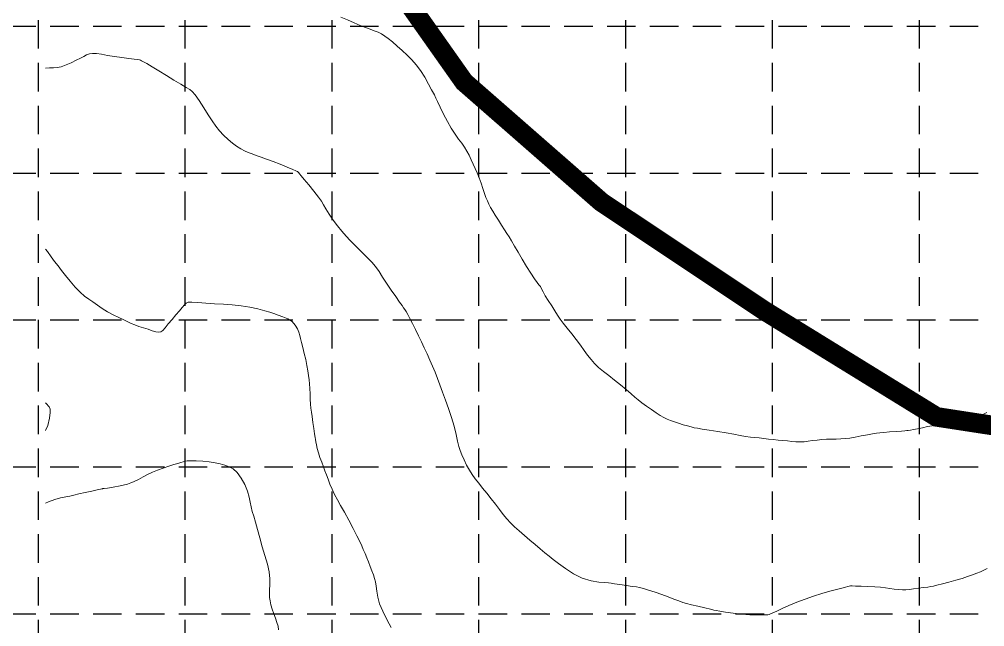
# Model space of a CAD drawing. Header units: inches. Extents: x 45655 to 51424, y 20024 to 23633.
# Drawn here: x 47358 to 47949, y 20831 to 21203 of the extents above; entities that cross this region are included whole.
import ezdxf

# ---------------------------------------------------------------- set-up
doc = ezdxf.new("R2010")
doc.units = ezdxf.units.IN
doc.header["$MEASUREMENT"] = 0
doc.linetypes.add('DASHED2', pattern=[0.375, 0.25, -0.125])
doc.linetypes.add('HIDDEN', pattern=[0.375, 0.25, -0.125])
doc.layers.add('100-Yr Floodplain', color=5, linetype='DASHED2', lineweight=60)
doc.layers.add('CTR', color=43, linetype='Continuous', lineweight=9)
doc.layers.add('FLOOD PLANE', color=120, linetype='Continuous')
doc.layers.add('GRID', color=254, linetype='HIDDEN')

msp = doc.modelspace()

# ---------------------------------------------------------------- linework, layer by layer
at = {"layer": '100-Yr Floodplain', "color": 4, "const_width": 12, "flags": 128}
msp.add_lwpolyline([(50192.23, 20539.76), (50189.91, 20570.65), (50172.63, 20620.53), (50129.08, 20742.96), (50097.28, 20814.46), (50035.67, 20859.14), (49982.02, 20892.91), (49912.46, 20934.61), (49867.74, 20960.43), (49827, 20994.19), (49736.58, 21034.91), (49695.84, 21061.72), (49672.99, 21088.53), (49650.69, 21126.09), (49618.9, 21170.77), (49570.21, 21255.18), (49529.47, 21322.71), (49504.63, 21370.37), (49451.96, 21421.01), (49404.27, 21468.68), (49385.39, 21497.48), (49374.46, 21526.27), (49355.58, 21543.16), (49326.76, 21558.05), (49314.84, 21570.96), (49302.45, 21598.68), (49297.33, 21617.24), (49283.87, 21633.89), (49260.17, 21702.39), (49252.48, 21718.4), (49195.32, 21798.2), (49166.49, 21844.3), (49126.13, 21908.97), (49096.66, 21955.7), (49080, 21986.43), (49039.64, 22019.09), (49012.51, 22022.86), (49000.22, 22017.59), (48989.69, 21984.27), (48980.92, 21907.1), (48973.9, 21847.47), (48966.88, 21807.14), (48931.78, 21728.21), (48907.21, 21663.32), (48894.93, 21580.89), (48854.56, 21494.96), (48826.48, 21442.34), (48770.32, 21394.99), (48701.88, 21342.37), (48654.49, 21303.79), (48496.55, 21258.19), (48351.66, 21204.72), (48241.1, 21146.84), (48167.39, 21083.7), (48076.13, 21011.8), (48041.03, 20983.74), (47986.63, 20953.92), (47965.57, 20952.17), (47919.94, 20959.18), (47814.65, 21024.08), (47714.61, 21090.72), (47630.37, 21164.38), (47588.26, 21224.01), (47547.89, 21292.41), (47530.34, 21301.18), (47488.22, 21292.41), (47461.9, 21283.64), (47428.56, 21278.38), (47373.93, 21285.2)], dxfattribs=at)
at = {"layer": 'CTR'}
for points, elevation in [([(47661.21, 21063.82), (47659.38, 21066.99), (47657.92, 21069.45), (47656.61, 21071.57), (47655.16, 21073.86), (47653.34, 21076.64), (47651.36, 21079.7), (47649.47, 21082.67), (47647.9, 21085.25), (47646.61, 21087.49), (47645.55, 21089.53), (47644.65, 21091.5), (47643.79, 21093.63), (47642.9, 21096.13), (47641.88, 21099.15), (47640.76, 21102.45), (47639.58, 21105.69), (47638.38, 21108.62), (47637.18, 21111.32), (47635.96, 21113.98), (47634.74, 21116.73), (47633.48, 21119.47), (47632.11, 21122.06), (47630.62, 21124.45), (47628.94, 21126.82), (47627.03, 21129.42), (47624.88, 21132.47), (47622.53, 21136.02), (47620.11, 21140.1), (47617.73, 21144.58), (47615.61, 21148.9), (47614.01, 21152.35), (47613.07, 21154.43), (47612.63, 21155.47), (47612.42, 21155.97), (47612.14, 21156.47), (47611.57, 21157.49), (47610.44, 21159.57), (47608.61, 21163.02), (47606.25, 21167.24), (47603.66, 21171.42), (47601.05, 21174.94), (47598.38, 21177.94), (47595.53, 21180.74), (47592.44, 21183.6), (47589.32, 21186.39), (47586.43, 21188.89), (47583.94, 21190.94), (47581.77, 21192.55), (47579.71, 21193.81), (47577.61, 21194.82), (47575.35, 21195.72), (47572.82, 21196.64), (47569.96, 21197.75), (47566.69, 21199.06), (47562.98, 21200.63), (47558.9, 21202.41), (47554.92, 21204.19)], 582), ([(47951.03, 20866.2), (47948.95, 20865.17), (47946.84, 20864.23), (47944.55, 20863.34), (47941.97, 20862.39), (47938.98, 20861.35), (47935.56, 20860.22), (47931.71, 20859.06), (47927.52, 20857.88), (47923.49, 20856.82), (47920.19, 20855.99), (47918, 20855.47), (47916.37, 20855.16), (47914.53, 20854.89), (47911.94, 20854.54), (47908.87, 20854.15), (47905.89, 20853.76), (47903.4, 20853.45), (47901.2, 20853.24), (47899.03, 20853.2), (47896.63, 20853.35), (47894.04, 20853.65), (47891.36, 20854.01), (47888.61, 20854.4), (47885.59, 20854.77), (47882.04, 20855.08), (47877.84, 20855.31), (47873.64, 20855.45), (47870.22, 20855.54), (47868.17, 20855.58), (47867.11, 20855.55), (47866.43, 20855.44), (47865.59, 20855.23), (47864.21, 20854.86), (47861.98, 20854.28), (47858.67, 20853.44), (47854.47, 20852.35), (47849.69, 20850.99), (47844.57, 20849.39), (47839.35, 20847.57), (47834.24, 20845.61), (47829.46, 20843.57), (47825.27, 20841.67), (47821.96, 20840.11), (47819.69, 20839.06), (47818.26, 20838.45), (47817.33, 20838.12), (47816.55, 20837.94), (47815.38, 20837.85), (47813.31, 20837.81), (47809.95, 20837.82), (47805.54, 20837.93), (47800.52, 20838.26), (47795.33, 20838.83), (47790.62, 20839.5), (47787.02, 20840.08), (47784.89, 20840.46), (47783.38, 20840.77), (47781.3, 20841.26), (47777.87, 20842.09), (47773.7, 20843.09), (47769.77, 20844.06), (47766.77, 20844.82), (47764.37, 20845.51), (47761.91, 20846.37), (47758.91, 20847.53), (47755.39, 20848.91), (47751.48, 20850.39), (47747.38, 20851.81), (47743.49, 20853.06), (47740.27, 20854.01), (47737.96, 20854.6), (47735.96, 20854.97), (47733.43, 20855.34), (47729.84, 20855.87), (47725.9, 20856.45), (47722.57, 20856.94), (47720.47, 20857.24), (47718.88, 20857.41), (47716.67, 20857.6), (47713, 20857.94), (47708.2, 20858.77), (47702.84, 20860.41), (47697.46, 20863.06), (47692.49, 20866.22), (47688.28, 20869.26), (47685.06, 20871.7), (47682.46, 20873.75), (47679.93, 20875.83), (47677.08, 20878.23), (47673.94, 20880.9), (47670.62, 20883.72), (47667.3, 20886.53), (47664.11, 20889.29), (47661.22, 20891.9), (47658.73, 20894.34), (47656.48, 20896.79), (47654.3, 20899.43), (47652, 20902.4), (47649.57, 20905.65), (47647, 20909.01), (47644.34, 20912.35), (47641.72, 20915.55), (47639.31, 20918.51), (47637.2, 20921.2), (47635.34, 20923.78), (47633.61, 20926.55), (47631.93, 20929.66), (47630.37, 20932.88), (47629.05, 20935.87), (47628.05, 20938.48), (47627.22, 20941.09), (47626.39, 20944.27), (47625.42, 20948.44), (47624.21, 20953.39), (47622.71, 20958.76), (47620.9, 20964.21), (47618.97, 20969.5), (47617.13, 20974.4), (47615.54, 20978.75), (47614.11, 20982.71), (47612.68, 20986.47), (47611.11, 20990.23), (47609.43, 20994.01), (47607.72, 20997.74), (47605.99, 21001.43), (47604.23, 21005.13), (47602.41, 21008.88), (47600.53, 21012.72), (47598.71, 21016.37), (47597.09, 21019.52), (47595.83, 21021.92), (47594.85, 21023.69), (47594.05, 21024.99), (47593.32, 21026.07), (47592.36, 21027.42), (47590.82, 21029.56), (47588.5, 21032.84), (47585.71, 21036.86), (47582.92, 21041.04), (47580.45, 21044.86), (47578.24, 21048.26), (47576.09, 21051.27), (47573.84, 21053.92), (47571.45, 21056.38), (47568.89, 21058.87), (47566.17, 21061.54), (47563.39, 21064.34), (47560.65, 21067.17), (47558.04, 21069.98), (47555.48, 21072.93), (47552.88, 21076.17), (47550.19, 21079.8), (47547.66, 21083.43), (47545.61, 21086.62), (47544.18, 21089.06), (47542.89, 21091.25), (47541.09, 21093.9), (47538.34, 21097.44), (47535.21, 21101.29), (47532.43, 21104.63), (47530.59, 21106.83), (47529.57, 21108.07), (47529.05, 21108.72), (47528.75, 21109.11), (47528.56, 21109.34), (47528.41, 21109.47), (47528.15, 21109.59), (47527.32, 21109.92), (47525.38, 21110.72), (47521.99, 21112.15), (47517.72, 21113.92), (47513.29, 21115.68), (47509.34, 21117.13), (47505.95, 21118.31), (47503.01, 21119.32), (47500.45, 21120.27), (47498.11, 21121.24), (47495.83, 21122.29), (47493.45, 21123.49), (47490.97, 21124.95), (47488.37, 21126.79), (47485.68, 21129.09), (47483.01, 21131.71), (47480.51, 21134.5), (47478.26, 21137.35), (47476.05, 21140.48), (47473.61, 21144.19), (47470.79, 21148.57), (47467.93, 21152.96), (47465.51, 21156.48), (47463.79, 21158.56), (47462.23, 21159.79), (47460.07, 21161.03), (47456.76, 21162.97), (47452.55, 21165.49), (47447.91, 21168.32), (47443.29, 21171.13), (47439.13, 21173.67), (47435.87, 21175.62), (47433.8, 21176.81), (47432.63, 21177.41), (47432.6, 21177.42), (47431.98, 21177.69), (47431.38, 21177.91), (47430.33, 21178.14), (47428.27, 21178.42), (47424.86, 21178.81), (47420.56, 21179.31), (47416.03, 21179.95), (47411.83, 21180.69), (47408.14, 21181.4), (47405.09, 21181.85), (47402.71, 21181.92), (47400.78, 21181.61), (47399.05, 21180.98), (47397.25, 21180.09), (47395.18, 21178.97), (47392.67, 21177.65), (47389.65, 21176.18), (47386.44, 21174.8), (47383.47, 21173.75), (47381.01, 21173.21), (47378.77, 21173.04), (47376.28, 21172.99), (47373.93, 21172.92)], 584), ([(47950.69, 20961.93), (47947.89, 20960.39), (47944.88, 20958.93), (47941.97, 20957.6), (47939.31, 20956.42), (47936.66, 20955.47), (47933.67, 20954.83), (47930.15, 20954.51), (47926.5, 20954.44), (47923.35, 20954.43), (47921.08, 20954.36), (47919.23, 20954.15), (47917.16, 20953.77), (47914.43, 20953.18), (47911.32, 20952.51), (47908.32, 20951.88), (47905.86, 20951.39), (47903.97, 20951.06), (47902.63, 20950.85), (47901.66, 20950.75), (47900.5, 20950.67), (47898.47, 20950.52), (47895.13, 20950.25), (47891.18, 20949.91), (47887.61, 20949.61), (47885.1, 20949.4), (47883.09, 20949.18), (47880.76, 20948.81), (47877.52, 20948.2), (47873.73, 20947.47), (47870, 20946.76), (47866.77, 20946.22), (47863.93, 20945.86), (47861.22, 20945.65), (47858.39, 20945.57), (47855.48, 20945.54), (47852.53, 20945.46), (47849.61, 20945.27), (47846.74, 20944.98), (47843.97, 20944.62), (47841.31, 20944.26), (47838.75, 20943.96), (47836.25, 20943.83), (47833.78, 20943.93), (47831.28, 20944.17), (47828.64, 20944.45), (47825.79, 20944.7), (47822.82, 20944.94), (47819.81, 20945.23), (47816.86, 20945.61), (47813.99, 20946.02), (47811.23, 20946.36), (47808.56, 20946.59), (47805.84, 20946.81), (47802.89, 20947.17), (47799.55, 20947.76), (47795.65, 20948.52), (47791.07, 20949.39), (47785.81, 20950.25), (47780.58, 20951.05), (47776.24, 20951.7), (47773.36, 20952.17), (47771.42, 20952.56), (47769.6, 20953.03), (47767.26, 20953.65), (47764.56, 20954.4), (47761.8, 20955.22), (47759.23, 20956.05), (47756.89, 20956.89), (47754.75, 20957.82), (47752.74, 20958.86), (47750.64, 20960.12), (47748.19, 20961.7), (47745.26, 20963.65), (47742.16, 20965.78), (47739.35, 20967.81), (47737.1, 20969.59), (47735.06, 20971.33), (47732.72, 20973.37), (47729.72, 20975.92), (47726.23, 20978.82), (47722.58, 20981.74), (47719.03, 20984.46), (47715.74, 20986.99), (47712.83, 20989.4), (47710.35, 20991.78), (47708.16, 20994.24), (47706.08, 20996.89), (47703.94, 20999.86), (47701.64, 21003.08), (47699.11, 21006.51), (47696.35, 21010.06), (47693.6, 21013.5), (47691.19, 21016.58), (47689.3, 21019.14), (47687.71, 21021.5), (47686.03, 21024.08), (47684.05, 21027.15), (47681.98, 21030.41), (47680.15, 21033.41), (47678.84, 21035.77), (47677.89, 21037.57), (47677.11, 21038.96), (47676.26, 21040.16), (47675.13, 21041.6), (47673.51, 21043.84), (47671.26, 21047.2), (47668.63, 21051.36), (47665.92, 21055.78), (47663.42, 21060.02), (47661.21, 21063.82)], 582), ([(47585.69, 20830.22), (47584.52, 20832.33), (47582.63, 20835.77), (47580.47, 20840.08), (47578.61, 20844.6), (47577.48, 20848.77), (47576.9, 20852.44), (47576.54, 20855.52), (47576.1, 20858), (47575.52, 20860.17), (47574.79, 20862.37), (47573.89, 20864.85), (47572.86, 20867.53), (47571.79, 20870.26), (47570.71, 20872.9), (47569.65, 20875.41), (47568.62, 20877.81), (47567.61, 20880.17), (47566.39, 20882.86), (47564.69, 20886.32), (47562.34, 20890.83), (47559.64, 20895.86), (47556.98, 20900.69), (47554.67, 20904.78), (47552.73, 20908.29), (47551.03, 20911.57), (47549.52, 20914.83), (47548.19, 20918.03), (47547.03, 20920.98), (47546.03, 20923.59), (47545.11, 20926.05), (47544.16, 20928.58), (47543.09, 20931.36), (47542.03, 20934.27), (47541.1, 20937.12), (47540.4, 20939.76), (47539.92, 20942.04), (47539.56, 20943.86), (47539.29, 20945.22), (47539, 20946.63), (47538.65, 20948.75), (47538.19, 20951.97), (47537.68, 20955.75), (47537.18, 20959.32), (47536.79, 20962.13), (47536.5, 20964.52), (47536.28, 20967.03), (47536.12, 20970.05), (47535.98, 20973.36), (47535.83, 20976.54), (47535.65, 20979.32), (47535.4, 20981.87), (47535.07, 20984.5), (47534.62, 20987.44), (47534.04, 20990.7), (47533.32, 20994.25), (47532.44, 20997.97), (47531.55, 21001.59), (47530.75, 21004.72), (47530.16, 21007.12), (47529.63, 21009.1), (47529.03, 21011.02), (47528.18, 21013.19), (47526.87, 21015.45), (47524.93, 21017.52), (47522.26, 21019.2), (47519.23, 21020.53), (47516.33, 21021.59), (47513.85, 21022.48), (47511.35, 21023.32), (47508.23, 21024.25), (47504.06, 21025.32), (47499.07, 21026.41), (47493.69, 21027.3), (47488.26, 21027.86), (47482.82, 21028.2), (47477.38, 21028.51), (47472.02, 21028.92), (47467.2, 21029.31), (47463.5, 21029.52), (47461.28, 21029.41), (47460.02, 21028.88), (47459.02, 21027.87), (47457.66, 21026.29), (47455.88, 21024.23), (47453.76, 21021.73), (47451.41, 21018.91), (47449.1, 21016.14), (47447.13, 21013.79), (47445.69, 21012.18), (47444.5, 21011.3), (47443.18, 21011.06), (47441.41, 21011.34), (47439.22, 21011.98), (47436.67, 21012.83), (47433.9, 21013.72), (47431.1, 21014.63), (47428.59, 21015.51), (47428.54, 21015.53), (47426.33, 21016.44), (47424.21, 21017.44), (47421.78, 21018.6), (47418.76, 21019.99), (47415.37, 21021.63), (47411.91, 21023.5), (47408.65, 21025.58), (47405.66, 21027.69), (47402.87, 21029.65), (47400.29, 21031.39), (47397.74, 21033.23), (47395.03, 21035.58), (47392.05, 21038.69), (47389.01, 21042.26), (47386.16, 21045.76), (47383.69, 21048.86), (47381.5, 21051.66), (47379.43, 21054.41), (47377.3, 21057.3), (47375.02, 21060.41), (47373.93, 21061.84)], 586), ([(47373.93, 20950.81), (47375.24, 20953.92), (47376.26, 20958.44), (47376.67, 20961.84), (47376.74, 20963.85), (47376.11, 20965.31), (47374.28, 20967.37), (47373.93, 20967.73)], 588), ([(47516.67, 20828.78), (47516.34, 20830.84), (47515.66, 20833.2), (47514.73, 20835.83), (47513.74, 20838.59), (47512.81, 20841.34), (47512.02, 20843.97), (47511.45, 20846.39), (47511.13, 20848.51), (47511.04, 20850.65), (47511.11, 20853.12), (47511.27, 20856.19), (47511.28, 20859.89), (47510.84, 20864.2), (47509.8, 20869), (47508.33, 20874.2), (47506.71, 20879.6), (47505.2, 20885.03), (47503.82, 20890.16), (47502.57, 20894.65), (47501.47, 20898.28), (47500.54, 20901.29), (47499.82, 20904.06), (47499.32, 20906.91), (47498.72, 20910.05), (47497.69, 20913.63), (47495.96, 20917.67), (47493.72, 20921.68), (47491.26, 20925.04), (47488.8, 20927.27), (47486.31, 20928.63), (47483.7, 20929.54), (47480.89, 20930.33), (47477.76, 20931.04), (47474.18, 20931.61), (47470.16, 20932.02), (47466.19, 20932.26), (47462.89, 20932.33), (47460.71, 20932.24), (47459.28, 20932), (47458.1, 20931.67), (47456.69, 20931.26), (47454.85, 20930.7), (47452.43, 20929.96), (47449.35, 20928.98), (47445.9, 20927.81), (47442.46, 20926.55), (47439.32, 20925.24), (47436.43, 20923.87), (47433.66, 20922.41), (47430.86, 20920.87), (47427.76, 20919.35), (47426.2, 20918.77), (47424.07, 20917.99), (47419.68, 20916.91), (47415.29, 20916.12), (47411.78, 20915.59), (47409.81, 20915.32), (47409, 20915.2), (47408.74, 20915.17), (47408.42, 20915.1), (47407.52, 20914.9), (47405.51, 20914.45), (47402.14, 20913.71), (47398.06, 20912.81), (47394.19, 20911.94), (47391.19, 20911.23), (47388.72, 20910.65), (47386.19, 20910.11), (47383.12, 20909.48), (47379.55, 20908.57), (47375.65, 20907.14), (47373.93, 20906.26)], 588)]:
    msp.add_lwpolyline(points, dxfattribs=dict(at, elevation=elevation))
at = {"layer": 'FLOOD PLANE', "color": 4}
for p, q in [((47631.92, 21165.04), (47589.81, 21224.67)), ((47716.16, 21091.37), (47631.92, 21165.04)), ((47816.19, 21024.73), (47716.16, 21091.37)), ((47921.49, 20959.84), (47816.19, 21024.73)), ((47967.12, 20952.82), (47921.49, 20959.84))]:
    msp.add_line(p, q, dxfattribs=at)
at = {"layer": 'GRID', "linetype": 'HIDDEN', "ltscale": 70}
for p, q in [((47369.24, 23538.55), (47369.24, 20388.15)), ((47459.24, 23538.55), (47459.24, 20388.15)), ((47549.24, 23538.55), (47549.24, 20388.15)), ((47639.24, 23538.55), (47639.24, 20388.15)), ((47729.24, 23538.55), (47729.24, 20388.15)), ((47819.24, 23538.55), (47819.24, 20388.15)), ((47909.24, 23538.55), (47909.24, 20388.15)), ((45749.24, 21198.55), (51329.24, 21198.55)), ((45749.24, 21108.55), (51329.24, 21108.55)), ((45749.24, 21018.55), (51329.24, 21018.55)), ((45749.24, 20928.55), (51329.24, 20928.55)), ((45749.24, 20838.55), (51329.24, 20838.55))]:
    msp.add_line(p, q, dxfattribs=at)

doc.saveas('drawing.dxf')
